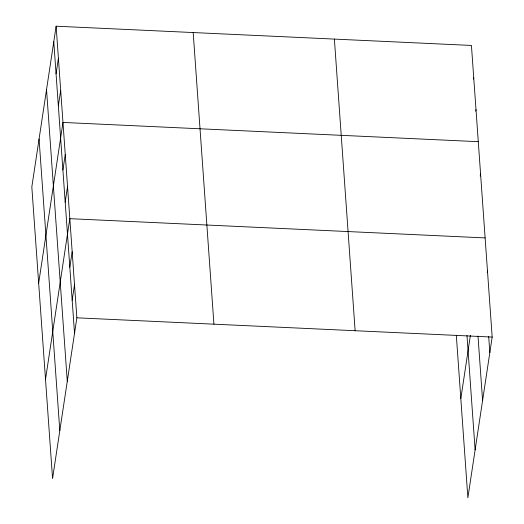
<?xml version="1.0" encoding="UTF-8"?>
<svg xmlns="http://www.w3.org/2000/svg" width="524" height="524" viewBox="0 0 524 524"><rect width="100%" height="100%" fill="white"/><g stroke="black" fill="none" stroke-linecap="round" stroke-linejoin="round"><path stroke-width="0.79" d="M56.127 26.2L31.82 186.93L52.564 478.556L76.871 317.819L56.127 26.2L471.436 45.444L492.18 337.07L467.873 497.8L456.312 335.294M56.061 73.805L58.406 58.275M58.341 105.887L60.692 90.357M38.665 283.17L62.972 122.433L478.281 141.683M62.906 170.045L65.258 154.514M65.186 202.12L67.537 186.59M45.509 379.402L69.816 218.672L485.126 237.916M69.823 267.247L72.168 251.723M72.174 300.298L74.519 284.768M473.486 79.078L473.716 77.526M475.766 111.153L476.002 109.601M480.213 176.09L480.567 173.758M460.819 398.646L470.395 335.353M487.248 272.519L487.477 270.967M76.871 317.819L492.18 337.07M488.689 336.474L489.835 352.593M477.999 336.028L482.584 400.513M466.982 335.498L475.117 449.88M334.384 39.097L355.128 330.716M193.179 32.553L213.923 324.173M53.776 41.73L74.526 333.349M46.531 89.65L67.275 381.269M39.064 139.017L59.808 430.636"/></g></svg>
